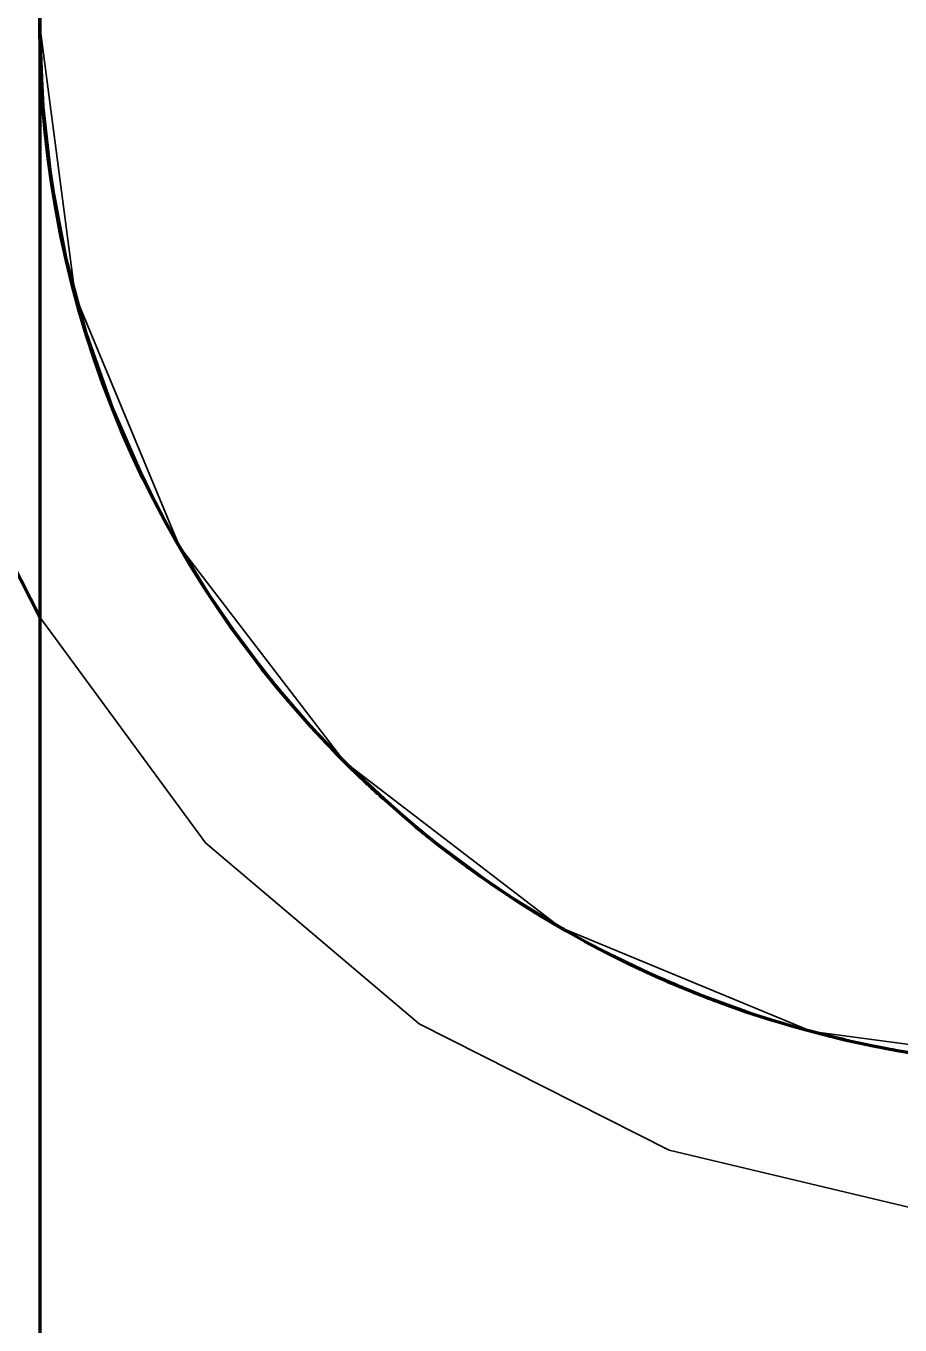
# Model space of a CAD drawing. Header units: millimetres. Extents: x 0 to 2208, y 0 to 420.
# Drawn here: x 113.5814 to 113.7492, y 75.4845 to 75.7341 of the extents above; entities that cross this region are included whole.
import ezdxf

# ---------------------------------------------------------------- set-up
doc = ezdxf.new("R2010")
doc.units = ezdxf.units.MM
doc.linetypes.add('IRAM-E-TRAZOS', pattern=[5, 4, -1])
doc.layers.add('01-VISIBLE', color=7, linetype='CONTINUOUS', lineweight=70)
doc.layers.add('02-OCULTA', color=4, linetype='IRAM-E-TRAZOS', lineweight=35)

msp = doc.modelspace()

# ---------------------------------------------------------------- linework, layer by layer
at = {"layer": '01-VISIBLE'}
for points in [[(113.58406, 76.21406), (113.58406, 76.16354), (113.58406, 76.11301), (113.58406, 76.06248), (113.58406, 76.01196), (113.58406, 75.96143), (113.58406, 75.9109), (113.58406, 75.86038), (113.58406, 75.80985), (113.58406, 75.75933), (113.58406, 75.7088), (113.58406, 75.65827), (113.58406, 75.60775), (113.58406, 75.55722), (113.58406, 75.50669), (113.58406, 75.45617), (113.58406, 75.40564), (113.58406, 75.35512), (113.58406, 75.30459), (113.58406, 75.25406)], [(113.55406, 75.73406), (113.55491, 75.71429), (113.55746, 75.69466), (113.56169, 75.67533), (113.56756, 75.65643), (113.57504, 75.6381), (113.58406, 75.62048)], [(113.55406, 75.73406), (113.55491, 75.71429), (113.55746, 75.69466), (113.56169, 75.67533), (113.56756, 75.65643), (113.57504, 75.6381), (113.58406, 75.62048)], [(113.60406, 75.64688), (113.59802, 75.66065), (113.59304, 75.67483), (113.58913, 75.68934), (113.58632, 75.70411), (113.58463, 75.71904), (113.58406, 75.73406)], [(113.58406, 75.73406), (113.58406, 75.68073), (113.58406, 75.6274), (113.58406, 75.57406), (113.58406, 75.52073), (113.58406, 75.4674), (113.58406, 75.41406), (113.58406, 75.36073), (113.58406, 75.3074), (113.58406, 75.25406)], [(113.58406, 75.73397), (113.58407, 75.73295), (113.58407, 75.73193), (113.58409, 75.73091), (113.58411, 75.7299), (113.58413, 75.72888), (113.58416, 75.72786)], [(113.58416, 75.7278), (113.58416, 75.72775), (113.58416, 75.72771), (113.58416, 75.72767), (113.58417, 75.72763), (113.58417, 75.72758), (113.58417, 75.72754)], [(113.58417, 75.72738), (113.58417, 75.72738), (113.58417, 75.72738), (113.58417, 75.72738), (113.58417, 75.72738), (113.58417, 75.72738), (113.58417, 75.72738)], [(113.58418, 75.72735), (113.58419, 75.72682), (113.58421, 75.72629), (113.58423, 75.72576), (113.58426, 75.72523), (113.58428, 75.7247), (113.58431, 75.72417)], [(113.58431, 75.72416), (113.58431, 75.72414), (113.58431, 75.72412), (113.58431, 75.72409), (113.58431, 75.72407), (113.58431, 75.72405), (113.58431, 75.72402)], [(113.58432, 75.72386), (113.58432, 75.72386), (113.58432, 75.72386), (113.58432, 75.72386), (113.58432, 75.72386), (113.58432, 75.72386), (113.58432, 75.72386)], [(113.58433, 75.7237), (113.58433, 75.7237), (113.58433, 75.7237), (113.58433, 75.7237), (113.58433, 75.7237), (113.58433, 75.7237), (113.58433, 75.7237)], [(113.58434, 75.72354), (113.58434, 75.72354), (113.58434, 75.72353), (113.58434, 75.72352), (113.58434, 75.72351), (113.58434, 75.7235), (113.58434, 75.7235)], [(113.58434, 75.72349), (113.58434, 75.72348), (113.58434, 75.72348), (113.58434, 75.72347), (113.58434, 75.72346), (113.58434, 75.72346), (113.58434, 75.72345)], [(113.5886, 75.69171), (113.5886, 75.69169), (113.58861, 75.69168), (113.58861, 75.69166), (113.58861, 75.69165), (113.58861, 75.69163), (113.58862, 75.69162)], [(113.58862, 75.69159), (113.58862, 75.69159), (113.58862, 75.69159), (113.58862, 75.69159), (113.58862, 75.69159), (113.58862, 75.69159), (113.58862, 75.69159)], [(113.58865, 75.69149), (113.58865, 75.69149), (113.58865, 75.69149), (113.58865, 75.69149), (113.58865, 75.69149), (113.58865, 75.69149), (113.58865, 75.69149)], [(113.59397, 75.6719), (113.59401, 75.67178), (113.59404, 75.67167), (113.59408, 75.67155), (113.59412, 75.67144), (113.59416, 75.67132), (113.5942, 75.67121)], [(113.59476, 75.66952), (113.59485, 75.66925), (113.59495, 75.66898), (113.59504, 75.66871), (113.59513, 75.66844), (113.59523, 75.66817), (113.59532, 75.6679)], [(113.59876, 75.6588), (113.59878, 75.65877), (113.59879, 75.65874), (113.5988, 75.65872), (113.59881, 75.65869), (113.59882, 75.65866), (113.59883, 75.65863)], [(113.59884, 75.65862), (113.59893, 75.65839), (113.59903, 75.65816), (113.59912, 75.65792), (113.59922, 75.65769), (113.59931, 75.65746), (113.59941, 75.65723)], [(113.59942, 75.65721), (113.59954, 75.65692), (113.59966, 75.65663), (113.59978, 75.65634), (113.59991, 75.65604), (113.60003, 75.65575), (113.60016, 75.65546)], [(113.60017, 75.65544), (113.60033, 75.65505), (113.6005, 75.65467), (113.60066, 75.65428), (113.60083, 75.6539), (113.601, 75.65351), (113.60117, 75.65313)], [(113.60117, 75.65313), (113.60118, 75.6531), (113.60119, 75.65307), (113.60121, 75.65304), (113.60122, 75.65302), (113.60123, 75.65299), (113.60124, 75.65296)], [(113.60511, 75.64476), (113.60511, 75.64476), (113.60511, 75.64476), (113.60511, 75.64476), (113.60511, 75.64476), (113.60511, 75.64476), (113.60511, 75.64476)], [(113.60512, 75.64474), (113.60513, 75.64471), (113.60514, 75.64469), (113.60515, 75.64466), (113.60517, 75.64464), (113.60518, 75.64462), (113.60519, 75.64459)], [(113.60625, 75.6425), (113.60627, 75.64247), (113.60629, 75.64243), (113.60631, 75.6424), (113.60632, 75.64236), (113.60634, 75.64233), (113.60636, 75.64229)], [(113.60639, 75.64223), (113.60639, 75.64223), (113.60639, 75.64223), (113.60639, 75.64223), (113.60639, 75.64223), (113.60639, 75.64223), (113.60639, 75.64223)], [(113.6064, 75.64221), (113.60725, 75.6406), (113.6081, 75.639), (113.60897, 75.6374), (113.60986, 75.63582), (113.61075, 75.63424), (113.61167, 75.63267)], [(113.61115, 75.63355), (113.61114, 75.63357), (113.61113, 75.63359), (113.61112, 75.6336), (113.61111, 75.63362), (113.6111, 75.63364), (113.61109, 75.63365)], [(113.61119, 75.6335), (113.61119, 75.6335), (113.61119, 75.6335), (113.61119, 75.6335), (113.61119, 75.6335), (113.61119, 75.6335), (113.61119, 75.6335)], [(113.65116, 75.58461), (113.64346, 75.59183), (113.63615, 75.59944), (113.62925, 75.60744), (113.62279, 75.61578), (113.61677, 75.62445), (113.61122, 75.63343)], [(113.61675, 75.62449), (113.61717, 75.62386), (113.61758, 75.62323), (113.618, 75.6226), (113.61842, 75.62198), (113.61884, 75.62135), (113.61927, 75.62073)], [(113.61931, 75.62068), (113.61932, 75.62067), (113.61932, 75.62065), (113.61933, 75.62064), (113.61934, 75.62063), (113.61935, 75.62061), (113.61936, 75.6206)], [(113.61937, 75.62059), (113.61937, 75.62058), (113.61938, 75.62057), (113.61939, 75.62056), (113.61939, 75.62055), (113.6194, 75.62055), (113.61941, 75.62054)], [(113.61941, 75.62053), (113.61945, 75.62048), (113.61949, 75.62042), (113.61953, 75.62036), (113.61957, 75.6203), (113.61961, 75.62024), (113.61965, 75.62018)], [(113.61965, 75.62018), (113.61976, 75.62002), (113.61987, 75.61986), (113.61998, 75.6197), (113.6201, 75.61954), (113.62021, 75.61938), (113.62032, 75.61923)], [(113.62641, 75.611), (113.62661, 75.61074), (113.62681, 75.61048), (113.62701, 75.61023), (113.62721, 75.60997), (113.62742, 75.60972), (113.62762, 75.60946)], [(113.62789, 75.60912), (113.62792, 75.60908), (113.62795, 75.60905), (113.62797, 75.60902), (113.628, 75.60898), (113.62803, 75.60895), (113.62806, 75.60891)], [(113.62807, 75.6089), (113.62843, 75.60845), (113.62879, 75.60801), (113.62915, 75.60757), (113.62951, 75.60713), (113.62987, 75.60669), (113.63023, 75.60625)], [(113.63024, 75.60624), (113.63027, 75.6062), (113.63031, 75.60616), (113.63034, 75.60611), (113.63038, 75.60607), (113.63042, 75.60603), (113.63045, 75.60598)], [(113.63046, 75.60598), (113.63087, 75.60548), (113.63128, 75.60499), (113.6317, 75.6045), (113.63212, 75.60401), (113.63254, 75.60353), (113.63296, 75.60304)], [(113.64074, 75.59456), (113.64106, 75.59424), (113.64138, 75.59391), (113.6417, 75.59359), (113.64202, 75.59327), (113.64234, 75.59294), (113.64266, 75.59262)], [(113.64308, 75.5922), (113.64353, 75.59176), (113.64397, 75.59132), (113.64443, 75.59088), (113.64488, 75.59044), (113.64533, 75.59), (113.64578, 75.58957)], [(113.64579, 75.58956), (113.64601, 75.58935), (113.64622, 75.58915), (113.64643, 75.58895), (113.64665, 75.58874), (113.64686, 75.58854), (113.64708, 75.58834)], [(113.64712, 75.5883), (113.64712, 75.5883), (113.64712, 75.5883), (113.64712, 75.5883), (113.64712, 75.5883), (113.64712, 75.5883), (113.64712, 75.5883)], [(113.64715, 75.58827), (113.64745, 75.58799), (113.64774, 75.58772), (113.64804, 75.58744), (113.64834, 75.58717), (113.64863, 75.58689), (113.64893, 75.58662)], [(113.64923, 75.58635), (113.64923, 75.58635), (113.64923, 75.58635), (113.64923, 75.58635), (113.64923, 75.58635), (113.64923, 75.58635), (113.64923, 75.58635)], [(113.64927, 75.58631), (113.64927, 75.58631), (113.64927, 75.58631), (113.64927, 75.58631), (113.64927, 75.58631), (113.64927, 75.58631), (113.64927, 75.58631)], [(113.6493, 75.58628), (113.64943, 75.58616), (113.64955, 75.58605), (113.64968, 75.58594), (113.6498, 75.58582), (113.64993, 75.58571), (113.65006, 75.5856)], [(113.65118, 75.58458), (113.65118, 75.58459), (113.65118, 75.58459), (113.65118, 75.58459), (113.65118, 75.58459), (113.65118, 75.58459), (113.65118, 75.58459)], [(113.65428, 75.58189), (113.65428, 75.58189), (113.65428, 75.58189), (113.65428, 75.58189), (113.65428, 75.58189), (113.65428, 75.58189), (113.65428, 75.58189)], [(113.65433, 75.58185), (113.65433, 75.58185), (113.65433, 75.58185), (113.65433, 75.58185), (113.65433, 75.58185), (113.65433, 75.58185), (113.65433, 75.58185)], [(113.65438, 75.58181), (113.65438, 75.58181), (113.65438, 75.58181), (113.65438, 75.58181), (113.65438, 75.58181), (113.65438, 75.58181), (113.65438, 75.58181)], [(113.65443, 75.58177), (113.65443, 75.58177), (113.65443, 75.58177), (113.65443, 75.58177), (113.65443, 75.58177), (113.65443, 75.58177), (113.65443, 75.58177)], [(113.65447, 75.58172), (113.65447, 75.58172), (113.65447, 75.58172), (113.65447, 75.58172), (113.65447, 75.58172), (113.65447, 75.58172), (113.65447, 75.58172)], [(113.65452, 75.58168), (113.65452, 75.58168), (113.65452, 75.58168), (113.65452, 75.58168), (113.65452, 75.58168), (113.65452, 75.58168), (113.65452, 75.58168)], [(113.65457, 75.58164), (113.65457, 75.58164), (113.65457, 75.58164), (113.65457, 75.58164), (113.65457, 75.58164), (113.65457, 75.58164), (113.65457, 75.58164)], [(113.65462, 75.5816), (113.65462, 75.5816), (113.65462, 75.5816), (113.65462, 75.5816), (113.65462, 75.5816), (113.65462, 75.5816), (113.65462, 75.5816)], [(113.65476, 75.58148), (113.65476, 75.58148), (113.65476, 75.58148), (113.65476, 75.58148), (113.65476, 75.58148), (113.65476, 75.58148), (113.65476, 75.58148)], [(113.65491, 75.58136), (113.65491, 75.58136), (113.65491, 75.58136), (113.65491, 75.58136), (113.65491, 75.58136), (113.65491, 75.58136), (113.65491, 75.58136)], [(113.65506, 75.58123), (113.65506, 75.58123), (113.65506, 75.58123), (113.65506, 75.58123), (113.65506, 75.58123), (113.65506, 75.58123), (113.65506, 75.58123)], [(113.6552, 75.58111), (113.6552, 75.58111), (113.6552, 75.58111), (113.6552, 75.58111), (113.6552, 75.58111), (113.6552, 75.58111), (113.6552, 75.58111)], [(113.65535, 75.58098), (113.65535, 75.58098), (113.65535, 75.58098), (113.65535, 75.58098), (113.65535, 75.58098), (113.65535, 75.58098), (113.65535, 75.58098)], [(113.6555, 75.58086), (113.65552, 75.58084), (113.65554, 75.58083), (113.65556, 75.58081), (113.65558, 75.58079), (113.6556, 75.58078), (113.65562, 75.58076)], [(113.65565, 75.58073), (113.65565, 75.58073), (113.65565, 75.58073), (113.65565, 75.58073), (113.65565, 75.58073), (113.65565, 75.58073), (113.65565, 75.58073)], [(113.65585, 75.58057), (113.65585, 75.58057), (113.65585, 75.58057), (113.65585, 75.58057), (113.65585, 75.58057), (113.65585, 75.58057), (113.65585, 75.58057)], [(113.65604, 75.5804), (113.65605, 75.5804), (113.65606, 75.58039), (113.65607, 75.58038), (113.65608, 75.58037), (113.65609, 75.58036), (113.6561, 75.58035)], [(113.65612, 75.58034), (113.65613, 75.58033), (113.65614, 75.58033), (113.65615, 75.58032), (113.65616, 75.58031), (113.65617, 75.5803), (113.65618, 75.58029)], [(113.65622, 75.58026), (113.65628, 75.58021), (113.65634, 75.58015), (113.65641, 75.5801), (113.65647, 75.58005), (113.65653, 75.58), (113.6566, 75.57994)], [(113.65661, 75.57993), (113.65667, 75.57988), (113.65674, 75.57983), (113.6568, 75.57978), (113.65686, 75.57972), (113.65693, 75.57967), (113.65699, 75.57962)], [(113.65701, 75.57961), (113.65707, 75.57956), (113.65713, 75.5795), (113.65719, 75.57945), (113.65726, 75.5794), (113.65732, 75.57935), (113.65738, 75.5793)], [(113.6574, 75.57928), (113.65746, 75.57923), (113.65752, 75.57919), (113.65757, 75.57914), (113.65763, 75.57909), (113.65769, 75.57905), (113.65775, 75.579)], [(113.65819, 75.57864), (113.65839, 75.57848), (113.65859, 75.57831), (113.65879, 75.57815), (113.659, 75.57799), (113.6592, 75.57783), (113.6594, 75.57767)], [(113.65983, 75.57732), (113.65983, 75.57732), (113.65983, 75.57732), (113.65983, 75.57732), (113.65983, 75.57732), (113.65983, 75.57732), (113.65983, 75.57732)], [(113.66, 75.57719), (113.66, 75.57719), (113.66, 75.57719), (113.66, 75.57719), (113.66, 75.57719), (113.66, 75.57719), (113.66, 75.57719)], [(113.66017, 75.57705), (113.66017, 75.57705), (113.66017, 75.57705), (113.66017, 75.57705), (113.66017, 75.57705), (113.66017, 75.57705), (113.66017, 75.57705)], [(113.66035, 75.57692), (113.66035, 75.57692), (113.66035, 75.57692), (113.66035, 75.57692), (113.66035, 75.57692), (113.66035, 75.57692), (113.66035, 75.57692)], [(113.66052, 75.57678), (113.66052, 75.57678), (113.66052, 75.57678), (113.66052, 75.57678), (113.66052, 75.57678), (113.66052, 75.57678), (113.66052, 75.57678)], [(113.66054, 75.57677), (113.66085, 75.57652), (113.66116, 75.57628), (113.66147, 75.57604), (113.66179, 75.5758), (113.6621, 75.57555), (113.66241, 75.57531)], [(113.66069, 75.57665), (113.66069, 75.57665), (113.66069, 75.57665), (113.66069, 75.57665), (113.66069, 75.57665), (113.66069, 75.57665), (113.66069, 75.57665)], [(113.66086, 75.57652), (113.66086, 75.57652), (113.66086, 75.57652), (113.66086, 75.57652), (113.66086, 75.57652), (113.66086, 75.57652), (113.66086, 75.57652)], [(113.66103, 75.57638), (113.66103, 75.57638), (113.66103, 75.57638), (113.66103, 75.57638), (113.66103, 75.57638), (113.66103, 75.57638), (113.66103, 75.57638)], [(113.6612, 75.57625), (113.6612, 75.57625), (113.6612, 75.57625), (113.6612, 75.57625), (113.6612, 75.57625), (113.6612, 75.57625), (113.6612, 75.57625)], [(113.66137, 75.57611), (113.66137, 75.57611), (113.66137, 75.57611), (113.66137, 75.57611), (113.66137, 75.57611), (113.66137, 75.57611), (113.66137, 75.57612)], [(113.66155, 75.57598), (113.66155, 75.57598), (113.66155, 75.57598), (113.66155, 75.57598), (113.66155, 75.57598), (113.66155, 75.57598), (113.66155, 75.57598)], [(113.66167, 75.57588), (113.66167, 75.57588), (113.66167, 75.57588), (113.66167, 75.57588), (113.66167, 75.57588), (113.66167, 75.57588), (113.66167, 75.57588)], [(113.6618, 75.57578), (113.6618, 75.57578), (113.6618, 75.57578), (113.6618, 75.57578), (113.6618, 75.57578), (113.6618, 75.57578), (113.6618, 75.57578)], [(113.66193, 75.57568), (113.66193, 75.57568), (113.66193, 75.57568), (113.66193, 75.57568), (113.66193, 75.57568), (113.66193, 75.57568), (113.66193, 75.57568)], [(113.66206, 75.57559), (113.66206, 75.57559), (113.66206, 75.57559), (113.66206, 75.57559), (113.66206, 75.57559), (113.66206, 75.57559), (113.66206, 75.57559)], [(113.66219, 75.57549), (113.66219, 75.57549), (113.66219, 75.57549), (113.66219, 75.57549), (113.66219, 75.57549), (113.66219, 75.57549), (113.66219, 75.57549)], [(113.66231, 75.57539), (113.66231, 75.57539), (113.66231, 75.57539), (113.66231, 75.57539), (113.66231, 75.57539), (113.66231, 75.57539), (113.66231, 75.57539)], [(113.66244, 75.57529), (113.66244, 75.57529), (113.66244, 75.57529), (113.66244, 75.57529), (113.66244, 75.57529), (113.66244, 75.57529), (113.66244, 75.57529)], [(113.66257, 75.57519), (113.66257, 75.57519), (113.66257, 75.57519), (113.66257, 75.57519), (113.66257, 75.57519), (113.66257, 75.57519), (113.66257, 75.57519)], [(113.66266, 75.57512), (113.66267, 75.57511), (113.66268, 75.5751), (113.6627, 75.5751), (113.66271, 75.57509), (113.66272, 75.57508), (113.66273, 75.57507)], [(113.66267, 75.57512), (113.66267, 75.57512), (113.66267, 75.57512), (113.66267, 75.57512), (113.66267, 75.57512), (113.66267, 75.57512), (113.66267, 75.57512)], [(113.66277, 75.57504), (113.66277, 75.57504), (113.66277, 75.57504), (113.66277, 75.57504), (113.66277, 75.57504), (113.66277, 75.57504), (113.66277, 75.57504)], [(113.66282, 75.575), (113.66283, 75.575), (113.66284, 75.57499), (113.66285, 75.57498), (113.66286, 75.57497), (113.66287, 75.57496), (113.66289, 75.57495)], [(113.66287, 75.57496), (113.66287, 75.57496), (113.66287, 75.57496), (113.66287, 75.57496), (113.66287, 75.57496), (113.66287, 75.57496), (113.66287, 75.57496)], [(113.66297, 75.57489), (113.66297, 75.57489), (113.66297, 75.57489), (113.66297, 75.57489), (113.66297, 75.57489), (113.66297, 75.57489), (113.66297, 75.57489)], [(113.66297, 75.57489), (113.66298, 75.57488), (113.66299, 75.57487), (113.66301, 75.57486), (113.66302, 75.57485), (113.66303, 75.57484), (113.66304, 75.57483)], [(113.66307, 75.57481), (113.66307, 75.57481), (113.66307, 75.57481), (113.66307, 75.57481), (113.66307, 75.57481), (113.66307, 75.57481), (113.66307, 75.57481)], [(113.66317, 75.57473), (113.66317, 75.57473), (113.66317, 75.57473), (113.66317, 75.57473), (113.66317, 75.57473), (113.66317, 75.57473), (113.66317, 75.57473)], [(113.66451, 75.57373), (113.66431, 75.57388), (113.6641, 75.57404), (113.66389, 75.57419), (113.66369, 75.57435), (113.66348, 75.5745), (113.66327, 75.57466)], [(113.66335, 75.5746), (113.66335, 75.5746), (113.66335, 75.5746), (113.66335, 75.5746), (113.66336, 75.5746), (113.66336, 75.57459), (113.66336, 75.57459)], [(113.66366, 75.57437), (113.66366, 75.57437), (113.66366, 75.57436), (113.66367, 75.57436), (113.66367, 75.57436), (113.66367, 75.57436), (113.66367, 75.57435)], [(113.66381, 75.57425), (113.66384, 75.57423), (113.66387, 75.57421), (113.6639, 75.57418), (113.66393, 75.57416), (113.66396, 75.57414), (113.66399, 75.57412)], [(113.66419, 75.57397), (113.66421, 75.57395), (113.66423, 75.57394), (113.66425, 75.57392), (113.66427, 75.57391), (113.66429, 75.57389), (113.66431, 75.57388)], [(113.66454, 75.57371), (113.66455, 75.57369), (113.66457, 75.57368), (113.66458, 75.57367), (113.6646, 75.57366), (113.66461, 75.57365), (113.66463, 75.57364)], [(113.67398, 75.56708), (113.67239, 75.56814), (113.67081, 75.56922), (113.66924, 75.57031), (113.66768, 75.57141), (113.66613, 75.57253), (113.66459, 75.57367)], [(113.66489, 75.57345), (113.6649, 75.57344), (113.66491, 75.57343), (113.66492, 75.57342), (113.66493, 75.57342), (113.66494, 75.57341), (113.66495, 75.5734)], [(113.66506, 75.57332), (113.66536, 75.57309), (113.66567, 75.57287), (113.66597, 75.57265), (113.66627, 75.57243), (113.66657, 75.57221), (113.66688, 75.57199)], [(113.67277, 75.56788), (113.67277, 75.56788), (113.67277, 75.56788), (113.67277, 75.56788), (113.67277, 75.56788), (113.67278, 75.56788), (113.67278, 75.56788)], [(113.67296, 75.56776), (113.67296, 75.56776), (113.67296, 75.56776), (113.67296, 75.56776), (113.67296, 75.56776), (113.67296, 75.56776), (113.67296, 75.56776)], [(113.67314, 75.56764), (113.67314, 75.56764), (113.67314, 75.56764), (113.67314, 75.56764), (113.67314, 75.56764), (113.67314, 75.56764), (113.67314, 75.56764)], [(113.67333, 75.56752), (113.67333, 75.56752), (113.67333, 75.56752), (113.67333, 75.56752), (113.67333, 75.56752), (113.67333, 75.56752), (113.67333, 75.56752)], [(113.67355, 75.56737), (113.67358, 75.56735), (113.67361, 75.56733), (113.67364, 75.56731), (113.67367, 75.56729), (113.67371, 75.56727), (113.67374, 75.56724)], [(113.67377, 75.56722), (113.67377, 75.56722), (113.67377, 75.56722), (113.67377, 75.56722), (113.67377, 75.56722), (113.67377, 75.56722), (113.67377, 75.56722)], [(113.67399, 75.56708), (113.67399, 75.56708), (113.67399, 75.56707), (113.674, 75.56707), (113.674, 75.56707), (113.674, 75.56707), (113.674, 75.56707)], [(113.67421, 75.56693), (113.67422, 75.56693), (113.67423, 75.56692), (113.67424, 75.56691), (113.67425, 75.56691), (113.67426, 75.5669), (113.67427, 75.5669)], [(113.67427, 75.56689), (113.67455, 75.56671), (113.67484, 75.56652), (113.67512, 75.56634), (113.6754, 75.56615), (113.67569, 75.56597), (113.67597, 75.56579)], [(113.67971, 75.56345), (113.67972, 75.56344), (113.67973, 75.56343), (113.67974, 75.56343), (113.67975, 75.56342), (113.67976, 75.56342), (113.67977, 75.56341)], [(113.67977, 75.56341), (113.6798, 75.56339), (113.67983, 75.56337), (113.67986, 75.56335), (113.67989, 75.56333), (113.67992, 75.56331), (113.67995, 75.5633)], [(113.67999, 75.56327), (113.68001, 75.56326), (113.68003, 75.56325), (113.68005, 75.56323), (113.68007, 75.56322), (113.6801, 75.56321), (113.68012, 75.5632)], [(113.68015, 75.56317), (113.68016, 75.56317), (113.68017, 75.56316), (113.68018, 75.56316), (113.68019, 75.56315), (113.6802, 75.56315), (113.6802, 75.56314)], [(113.68021, 75.56314), (113.68025, 75.56312), (113.68028, 75.5631), (113.68031, 75.56308), (113.68034, 75.56306), (113.68037, 75.56304), (113.68041, 75.56302)], [(113.68145, 75.56239), (113.682, 75.56206), (113.68255, 75.56174), (113.68311, 75.56141), (113.68366, 75.56109), (113.68421, 75.56077), (113.68477, 75.56045)], [(113.6821, 75.56201), (113.6821, 75.56201), (113.6821, 75.56201), (113.6821, 75.56201), (113.6821, 75.56201), (113.6821, 75.56201), (113.6821, 75.56201)], [(113.68229, 75.56189), (113.68229, 75.56189), (113.68229, 75.56189), (113.68229, 75.56189), (113.68229, 75.56189), (113.68229, 75.56189), (113.68229, 75.56189)], [(113.68276, 75.56161), (113.68271, 75.56164), (113.68267, 75.56167), (113.68262, 75.5617), (113.68257, 75.56173), (113.68253, 75.56175), (113.68248, 75.56178)], [(113.68287, 75.56155), (113.68285, 75.56156), (113.68283, 75.56157), (113.68282, 75.56158), (113.6828, 75.56159), (113.68278, 75.5616), (113.68277, 75.56161)], [(113.68306, 75.56144), (113.68306, 75.56144), (113.68306, 75.56144), (113.68306, 75.56144), (113.68306, 75.56144), (113.68306, 75.56144), (113.68306, 75.56144)], [(113.68325, 75.56133), (113.68325, 75.56133), (113.68325, 75.56133), (113.68325, 75.56133), (113.68325, 75.56133), (113.68325, 75.56133), (113.68325, 75.56133)], [(113.68344, 75.56122), (113.68344, 75.56122), (113.68344, 75.56122), (113.68344, 75.56122), (113.68344, 75.56122), (113.68344, 75.56122), (113.68344, 75.56122)], [(113.68364, 75.5611), (113.68364, 75.5611), (113.68364, 75.5611), (113.68364, 75.5611), (113.68364, 75.5611), (113.68364, 75.5611), (113.68364, 75.5611)], [(113.68383, 75.56099), (113.68383, 75.56099), (113.68383, 75.56099), (113.68383, 75.56099), (113.68383, 75.56099), (113.68383, 75.56099), (113.68383, 75.56099)], [(113.68402, 75.56088), (113.68402, 75.56088), (113.68402, 75.56088), (113.68402, 75.56088), (113.68402, 75.56088), (113.68402, 75.56088), (113.68402, 75.56088)], [(113.68422, 75.56077), (113.68422, 75.56077), (113.68422, 75.56077), (113.68422, 75.56077), (113.68422, 75.56077), (113.68422, 75.56077), (113.68422, 75.56077)], [(113.68471, 75.56048), (113.68466, 75.56051), (113.68461, 75.56054), (113.68456, 75.56057), (113.68451, 75.5606), (113.68446, 75.56063), (113.68441, 75.56066)], [(113.6848, 75.56043), (113.68479, 75.56044), (113.68477, 75.56045), (113.68476, 75.56046), (113.68474, 75.56047), (113.68473, 75.56047), (113.68472, 75.56048)], [(113.68481, 75.56043), (113.68485, 75.5604), (113.68489, 75.56038), (113.68494, 75.56036), (113.68498, 75.56033), (113.68502, 75.56031), (113.68506, 75.56028)], [(113.685, 75.56032), (113.68499, 75.56032), (113.68499, 75.56032), (113.68499, 75.56032), (113.68499, 75.56032), (113.68499, 75.56032), (113.68499, 75.56032)], [(113.68536, 75.56011), (113.68533, 75.56013), (113.68531, 75.56015), (113.68528, 75.56016), (113.68525, 75.56018), (113.68522, 75.5602), (113.68519, 75.56021)], [(113.68519, 75.56021), (113.68519, 75.56021), (113.68519, 75.56021), (113.68519, 75.56021), (113.68519, 75.56021), (113.68519, 75.56021), (113.68519, 75.56021)], [(113.68821, 75.55853), (113.68821, 75.55853), (113.68821, 75.55853), (113.68821, 75.55853), (113.68821, 75.55853), (113.68821, 75.55853), (113.68821, 75.55853)], [(113.68839, 75.55843), (113.68839, 75.55843), (113.68839, 75.55843), (113.68839, 75.55843), (113.68839, 75.55843), (113.68839, 75.55843), (113.68839, 75.55843)], [(113.69539, 75.55479), (113.69537, 75.55481), (113.69534, 75.55482), (113.69531, 75.55483), (113.69529, 75.55484), (113.69526, 75.55486), (113.69524, 75.55487)], [(113.69545, 75.55476), (113.69544, 75.55477), (113.69544, 75.55477), (113.69543, 75.55477), (113.69542, 75.55478), (113.69542, 75.55478), (113.69541, 75.55478)], [(113.69628, 75.55436), (113.69628, 75.55436), (113.69628, 75.55436), (113.69628, 75.55436), (113.69628, 75.55436), (113.69628, 75.55436), (113.69628, 75.55436)], [(113.69642, 75.55429), (113.69642, 75.55429), (113.69643, 75.55428), (113.69643, 75.55428), (113.69644, 75.55428), (113.69644, 75.55428), (113.69645, 75.55427)], [(113.69645, 75.55427), (113.69647, 75.55426), (113.69649, 75.55425), (113.69651, 75.55425), (113.69652, 75.55424), (113.69654, 75.55423), (113.69656, 75.55422)], [(113.70077, 75.55223), (113.70153, 75.55189), (113.70229, 75.55154), (113.70305, 75.5512), (113.70382, 75.55087), (113.70458, 75.55053), (113.70535, 75.5502)], [(113.7065, 75.54971), (113.70602, 75.54992), (113.70554, 75.55012), (113.70506, 75.55033), (113.70459, 75.55053), (113.70411, 75.55074), (113.70363, 75.55095)], [(113.70537, 75.55019), (113.70574, 75.55004), (113.70611, 75.54988), (113.70648, 75.54972), (113.70685, 75.54957), (113.70722, 75.54941), (113.70759, 75.54926)], [(113.70763, 75.54924), (113.7083, 75.54897), (113.70898, 75.54869), (113.70965, 75.54842), (113.71032, 75.54815), (113.711, 75.54789), (113.71168, 75.54762)], [(113.71172, 75.5476), (113.71177, 75.54759), (113.71181, 75.54757), (113.71185, 75.54755), (113.71189, 75.54754), (113.71194, 75.54752), (113.71198, 75.5475)], [(113.71202, 75.54749), (113.71243, 75.54733), (113.71284, 75.54717), (113.71325, 75.54702), (113.71365, 75.54687), (113.71406, 75.54671), (113.71447, 75.54656)], [(113.71474, 75.54646), (113.71543, 75.54621), (113.71612, 75.54596), (113.71681, 75.54571), (113.7175, 75.54546), (113.71819, 75.54522), (113.71889, 75.54498)], [(113.71737, 75.54551), (113.71737, 75.54551), (113.71737, 75.54551), (113.71737, 75.54551), (113.71737, 75.54551), (113.71737, 75.54551), (113.71737, 75.54551)], [(113.71745, 75.54548), (113.71745, 75.54548), (113.71745, 75.54548), (113.71745, 75.54548), (113.71745, 75.54548), (113.71745, 75.54548), (113.71745, 75.54548)], [(113.71928, 75.54484), (113.71898, 75.54495), (113.71868, 75.54505), (113.71838, 75.54516), (113.71807, 75.54526), (113.71777, 75.54537), (113.71747, 75.54547)], [(113.71892, 75.54497), (113.71892, 75.54497), (113.71892, 75.54497), (113.71892, 75.54497), (113.71892, 75.54497), (113.71892, 75.54497), (113.71892, 75.54497)], [(113.71898, 75.54495), (113.71898, 75.54495), (113.71898, 75.54495), (113.71898, 75.54495), (113.71898, 75.54495), (113.71898, 75.54495), (113.71898, 75.54495)], [(113.72546, 75.54284), (113.72546, 75.54284), (113.72546, 75.54284), (113.72546, 75.54284), (113.72546, 75.54284), (113.72546, 75.54284), (113.72546, 75.54284)], [(113.72553, 75.54282), (113.72553, 75.54282), (113.72553, 75.54282), (113.72553, 75.54282), (113.72553, 75.54282), (113.72553, 75.54282), (113.72553, 75.54282)], [(113.73411, 75.5404), (113.73411, 75.5404), (113.73411, 75.5404), (113.73411, 75.5404), (113.73411, 75.5404), (113.73411, 75.5404), (113.73411, 75.5404)], [(113.7375, 75.53956), (113.73695, 75.53969), (113.7364, 75.53982), (113.73585, 75.53996), (113.7353, 75.5401), (113.73475, 75.54024), (113.7342, 75.54038)], [(113.73754, 75.53955), (113.73753, 75.53955), (113.73753, 75.53955), (113.73752, 75.53955), (113.73752, 75.53955), (113.73751, 75.53956), (113.73751, 75.53956)], [(113.73935, 75.53912), (113.73905, 75.53919), (113.73875, 75.53926), (113.73845, 75.53933), (113.73815, 75.5394), (113.73785, 75.53947), (113.73756, 75.53954)], [(113.74797, 75.53735), (113.74796, 75.53735), (113.74795, 75.53735), (113.74793, 75.53735), (113.74792, 75.53735), (113.74791, 75.53736), (113.7479, 75.53736)], [(113.74799, 75.53734), (113.74799, 75.53734), (113.74799, 75.53734), (113.74799, 75.53734), (113.74799, 75.53734), (113.74799, 75.53734), (113.74799, 75.53734)], [(113.74808, 75.53733), (113.74808, 75.53733), (113.74808, 75.53733), (113.74808, 75.53733), (113.74808, 75.53733), (113.74808, 75.53733), (113.74808, 75.53733)], [(113.74923, 75.53712), (113.74923, 75.53712), (113.74923, 75.53712), (113.74923, 75.53712), (113.74923, 75.53712), (113.74923, 75.53712), (113.74923, 75.53712)]]:
    msp.add_lwpolyline(points, dxfattribs=at)
msp.add_circle((113.78406, 75.73406), 0.2, dxfattribs=at)
at = {"layer": '02-OCULTA'}
for points in [[(113.58406, 75.73406), (113.59088, 75.6823), (113.61086, 75.63406), (113.64264, 75.59264), (113.68406, 75.56086), (113.7323, 75.54088), (113.78406, 75.53406)], [(113.58406, 75.73406), (113.58406, 75.73405), (113.58406, 75.73403), (113.58406, 75.73401), (113.58406, 75.734), (113.58406, 75.73398), (113.58406, 75.73397)], [(113.78406, 75.53406), (113.7323, 75.54088), (113.68406, 75.56086), (113.64264, 75.59264), (113.61086, 75.63406), (113.59088, 75.6823), (113.58406, 75.73406)], [(113.58416, 75.72786), (113.58416, 75.72785), (113.58416, 75.72784), (113.58416, 75.72783), (113.58416, 75.72782), (113.58416, 75.72781), (113.58416, 75.7278)], [(113.58417, 75.72754), (113.58417, 75.72751), (113.58417, 75.72749), (113.58417, 75.72746), (113.58417, 75.72744), (113.58417, 75.72741), (113.58417, 75.72738)], [(113.58417, 75.72738), (113.58417, 75.72738), (113.58417, 75.72737), (113.58417, 75.72737), (113.58417, 75.72736), (113.58417, 75.72736), (113.58418, 75.72735)], [(113.58431, 75.72417), (113.58431, 75.72417), (113.58431, 75.72417), (113.58431, 75.72417), (113.58431, 75.72417), (113.58431, 75.72417), (113.58431, 75.72416)], [(113.58431, 75.72402), (113.58432, 75.724), (113.58432, 75.72397), (113.58432, 75.72394), (113.58432, 75.72392), (113.58432, 75.72389), (113.58432, 75.72386)], [(113.58432, 75.72386), (113.58432, 75.72384), (113.58433, 75.72381), (113.58433, 75.72378), (113.58433, 75.72376), (113.58433, 75.72373), (113.58433, 75.7237)], [(113.58433, 75.7237), (113.58433, 75.72368), (113.58433, 75.72365), (113.58434, 75.72362), (113.58434, 75.7236), (113.58434, 75.72357), (113.58434, 75.72354)], [(113.58434, 75.7235), (113.58434, 75.7235), (113.58434, 75.72349), (113.58434, 75.72349), (113.58434, 75.72349), (113.58434, 75.72349), (113.58434, 75.72349)], [(113.58434, 75.72345), (113.5847, 75.71812), (113.5852, 75.7128), (113.58584, 75.70749), (113.58662, 75.70221), (113.58754, 75.69695), (113.5886, 75.69171)], [(113.58862, 75.69162), (113.58862, 75.69161), (113.58862, 75.69161), (113.58862, 75.69161), (113.58862, 75.6916), (113.58862, 75.6916), (113.58862, 75.69159)], [(113.58862, 75.69159), (113.58863, 75.69157), (113.58863, 75.69156), (113.58863, 75.69154), (113.58864, 75.69153), (113.58864, 75.69151), (113.58865, 75.69149)], [(113.58865, 75.69149), (113.58939, 75.68819), (113.5902, 75.6849), (113.59106, 75.68163), (113.59197, 75.67837), (113.59294, 75.67513), (113.59397, 75.6719)], [(113.5942, 75.67121), (113.59429, 75.67093), (113.59438, 75.67065), (113.59448, 75.67036), (113.59457, 75.67008), (113.59467, 75.6698), (113.59476, 75.66952)], [(113.59532, 75.6679), (113.59587, 75.66637), (113.59642, 75.66485), (113.59699, 75.66333), (113.59757, 75.66181), (113.59816, 75.6603), (113.59876, 75.6588)], [(113.59883, 75.65863), (113.59883, 75.65863), (113.59883, 75.65863), (113.59883, 75.65863), (113.59883, 75.65863), (113.59884, 75.65862), (113.59884, 75.65862)], [(113.59941, 75.65723), (113.59941, 75.65723), (113.59941, 75.65722), (113.59941, 75.65722), (113.59941, 75.65722), (113.59942, 75.65722), (113.59942, 75.65721)], [(113.60016, 75.65546), (113.60016, 75.65546), (113.60016, 75.65545), (113.60016, 75.65545), (113.60016, 75.65544), (113.60016, 75.65544), (113.60017, 75.65544)], [(113.60117, 75.65313), (113.60117, 75.65313), (113.60117, 75.65313), (113.60117, 75.65313), (113.60117, 75.65313), (113.60117, 75.65313), (113.60117, 75.65313)], [(113.60124, 75.65296), (113.60186, 75.65158), (113.60249, 75.65021), (113.60313, 75.64884), (113.60378, 75.64747), (113.60444, 75.64611), (113.60511, 75.64476)], [(113.61109, 75.63365), (113.60985, 75.63582), (113.60864, 75.638), (113.60746, 75.6402), (113.6063, 75.64241), (113.60517, 75.64464), (113.60406, 75.64688)], [(113.60511, 75.64476), (113.60511, 75.64475), (113.60511, 75.64475), (113.60511, 75.64475), (113.60512, 75.64474), (113.60512, 75.64474), (113.60512, 75.64474)], [(113.60519, 75.64459), (113.60537, 75.64424), (113.60554, 75.6439), (113.60572, 75.64355), (113.6059, 75.6432), (113.60607, 75.64285), (113.60625, 75.6425)], [(113.60636, 75.64229), (113.60636, 75.64228), (113.60637, 75.64227), (113.60637, 75.64226), (113.60638, 75.64225), (113.60638, 75.64224), (113.60639, 75.64223)], [(113.60639, 75.64223), (113.6064, 75.64222), (113.6064, 75.64222), (113.6064, 75.64222), (113.6064, 75.64221), (113.6064, 75.64221), (113.6064, 75.64221)], [(113.61119, 75.6335), (113.61118, 75.63351), (113.61117, 75.63352), (113.61117, 75.63352), (113.61116, 75.63353), (113.61116, 75.63354), (113.61115, 75.63355)], [(113.61122, 75.63343), (113.61122, 75.63344), (113.61121, 75.63345), (113.6112, 75.63346), (113.6112, 75.63347), (113.61119, 75.63349), (113.61119, 75.6335)], [(113.61167, 75.63267), (113.61249, 75.63129), (113.61332, 75.62992), (113.61416, 75.62855), (113.61501, 75.62719), (113.61588, 75.62583), (113.61675, 75.62449)], [(113.58406, 75.62048), (113.61589, 75.57716), (113.65692, 75.5424), (113.70488, 75.51812), (113.75718, 75.50564), (113.81094, 75.50564), (113.86324, 75.51812), (113.91121, 75.5424), (113.95223, 75.57716), (113.98406, 75.62048)], [(113.58406, 75.62048), (113.61589, 75.57716), (113.65692, 75.5424), (113.70488, 75.51812), (113.75718, 75.50564), (113.81094, 75.50564), (113.86324, 75.51812), (113.91121, 75.5424), (113.95223, 75.57716), (113.98406, 75.62048)], [(113.61927, 75.62073), (113.61928, 75.62072), (113.61928, 75.62072), (113.61929, 75.62071), (113.61929, 75.6207), (113.6193, 75.62069), (113.61931, 75.62068)], [(113.61936, 75.6206), (113.61936, 75.6206), (113.61936, 75.6206), (113.61937, 75.62059), (113.61937, 75.62059), (113.61937, 75.62059), (113.61937, 75.62059)], [(113.61941, 75.62054), (113.61941, 75.62054), (113.61941, 75.62054), (113.61941, 75.62054), (113.61941, 75.62054), (113.61941, 75.62053), (113.61941, 75.62053)], [(113.61965, 75.62018), (113.61965, 75.62018), (113.61965, 75.62018), (113.61965, 75.62018), (113.61965, 75.62018), (113.61965, 75.62018), (113.61965, 75.62018)], [(113.62032, 75.61923), (113.6213, 75.61783), (113.6223, 75.61645), (113.62331, 75.61507), (113.62433, 75.6137), (113.62536, 75.61235), (113.62641, 75.611)], [(113.62762, 75.60946), (113.62767, 75.6094), (113.62771, 75.60935), (113.62776, 75.60929), (113.6278, 75.60923), (113.62785, 75.60917), (113.62789, 75.60912)], [(113.62806, 75.60891), (113.62806, 75.60891), (113.62806, 75.60891), (113.62806, 75.60891), (113.62807, 75.6089), (113.62807, 75.6089), (113.62807, 75.6089)], [(113.63023, 75.60625), (113.63023, 75.60625), (113.63023, 75.60625), (113.63023, 75.60625), (113.63023, 75.60625), (113.63024, 75.60624), (113.63024, 75.60624)], [(113.63045, 75.60598), (113.63045, 75.60598), (113.63045, 75.60598), (113.63046, 75.60598), (113.63046, 75.60598), (113.63046, 75.60598), (113.63046, 75.60598)], [(113.63296, 75.60304), (113.63422, 75.6016), (113.6355, 75.60017), (113.63679, 75.59875), (113.63809, 75.59734), (113.63941, 75.59595), (113.64074, 75.59456)], [(113.64266, 75.59262), (113.64273, 75.59255), (113.6428, 75.59248), (113.64287, 75.59241), (113.64294, 75.59234), (113.64301, 75.59227), (113.64308, 75.5922)], [(113.64578, 75.58957), (113.64579, 75.58956), (113.64579, 75.58956), (113.64579, 75.58956), (113.64579, 75.58956), (113.64579, 75.58956), (113.64579, 75.58956)], [(113.64708, 75.58834), (113.64709, 75.58833), (113.64709, 75.58833), (113.6471, 75.58832), (113.6471, 75.58831), (113.64711, 75.58831), (113.64712, 75.5883)], [(113.64712, 75.5883), (113.64712, 75.5883), (113.64713, 75.58829), (113.64714, 75.58829), (113.64714, 75.58828), (113.64715, 75.58827), (113.64715, 75.58827)], [(113.64893, 75.58662), (113.64898, 75.58657), (113.64903, 75.58653), (113.64908, 75.58648), (113.64913, 75.58644), (113.64918, 75.58639), (113.64923, 75.58635)], [(113.64923, 75.58635), (113.64923, 75.58634), (113.64924, 75.58634), (113.64925, 75.58633), (113.64925, 75.58632), (113.64926, 75.58632), (113.64927, 75.58631)], [(113.64927, 75.58631), (113.64927, 75.58631), (113.64928, 75.5863), (113.64929, 75.5863), (113.64929, 75.58629), (113.6493, 75.58628), (113.6493, 75.58628)], [(113.65006, 75.5856), (113.65075, 75.58497), (113.65145, 75.58435), (113.65216, 75.58373), (113.65286, 75.58311), (113.65357, 75.5825), (113.65428, 75.58189)], [(113.65118, 75.58459), (113.65118, 75.58459), (113.65117, 75.58459), (113.65117, 75.5846), (113.65117, 75.5846), (113.65116, 75.5846), (113.65116, 75.58461)], [(113.65983, 75.57732), (113.65836, 75.5785), (113.6569, 75.57969), (113.65546, 75.58089), (113.65402, 75.58211), (113.6526, 75.58334), (113.65118, 75.58458)], [(113.65428, 75.58189), (113.65429, 75.58188), (113.6543, 75.58187), (113.65431, 75.58187), (113.65431, 75.58186), (113.65432, 75.58185), (113.65433, 75.58185)], [(113.65433, 75.58185), (113.65434, 75.58184), (113.65435, 75.58183), (113.65435, 75.58183), (113.65436, 75.58182), (113.65437, 75.58181), (113.65438, 75.58181)], [(113.65438, 75.58181), (113.65439, 75.5818), (113.65439, 75.58179), (113.6544, 75.58179), (113.65441, 75.58178), (113.65442, 75.58177), (113.65443, 75.58177)], [(113.65443, 75.58177), (113.65443, 75.58176), (113.65444, 75.58175), (113.65445, 75.58175), (113.65446, 75.58174), (113.65447, 75.58173), (113.65447, 75.58172)], [(113.65447, 75.58172), (113.65448, 75.58172), (113.65449, 75.58171), (113.6545, 75.5817), (113.65451, 75.5817), (113.65451, 75.58169), (113.65452, 75.58168)], [(113.65452, 75.58168), (113.65453, 75.58168), (113.65454, 75.58167), (113.65455, 75.58166), (113.65455, 75.58166), (113.65456, 75.58165), (113.65457, 75.58164)], [(113.65457, 75.58164), (113.65458, 75.58164), (113.65459, 75.58163), (113.65459, 75.58162), (113.6546, 75.58162), (113.65461, 75.58161), (113.65462, 75.5816)], [(113.65462, 75.5816), (113.65464, 75.58158), (113.65467, 75.58156), (113.65469, 75.58154), (113.65471, 75.58152), (113.65474, 75.5815), (113.65476, 75.58148)], [(113.65476, 75.58148), (113.65479, 75.58146), (113.65481, 75.58144), (113.65484, 75.58142), (113.65486, 75.5814), (113.65488, 75.58138), (113.65491, 75.58136)], [(113.65491, 75.58136), (113.65493, 75.58133), (113.65496, 75.58131), (113.65498, 75.58129), (113.65501, 75.58127), (113.65503, 75.58125), (113.65506, 75.58123)], [(113.65506, 75.58123), (113.65508, 75.58121), (113.65511, 75.58119), (113.65513, 75.58117), (113.65515, 75.58115), (113.65518, 75.58113), (113.6552, 75.58111)], [(113.6552, 75.58111), (113.65523, 75.58109), (113.65525, 75.58107), (113.65528, 75.58104), (113.6553, 75.58102), (113.65533, 75.581), (113.65535, 75.58098)], [(113.65535, 75.58098), (113.65538, 75.58096), (113.6554, 75.58094), (113.65543, 75.58092), (113.65545, 75.5809), (113.65547, 75.58088), (113.6555, 75.58086)], [(113.65562, 75.58076), (113.65562, 75.58076), (113.65563, 75.58075), (113.65563, 75.58075), (113.65564, 75.58074), (113.65564, 75.58074), (113.65565, 75.58073)], [(113.65565, 75.58073), (113.65568, 75.5807), (113.65572, 75.58068), (113.65575, 75.58065), (113.65578, 75.58062), (113.65581, 75.58059), (113.65585, 75.58057)], [(113.65585, 75.58057), (113.65588, 75.58054), (113.65591, 75.58051), (113.65595, 75.58049), (113.65598, 75.58046), (113.65601, 75.58043), (113.65604, 75.5804)], [(113.6561, 75.58035), (113.6561, 75.58035), (113.65611, 75.58035), (113.65611, 75.58035), (113.65611, 75.58035), (113.65611, 75.58034), (113.65612, 75.58034)], [(113.65618, 75.58029), (113.65618, 75.58029), (113.65619, 75.58028), (113.6562, 75.58028), (113.6562, 75.58027), (113.65621, 75.58027), (113.65622, 75.58026)], [(113.6566, 75.57994), (113.6566, 75.57994), (113.6566, 75.57994), (113.6566, 75.57994), (113.65661, 75.57994), (113.65661, 75.57993), (113.65661, 75.57993)], [(113.65699, 75.57962), (113.65699, 75.57962), (113.657, 75.57961), (113.657, 75.57961), (113.657, 75.57961), (113.657, 75.57961), (113.65701, 75.57961)], [(113.65738, 75.5793), (113.65738, 75.5793), (113.65739, 75.57929), (113.65739, 75.57929), (113.65739, 75.57929), (113.6574, 75.57928), (113.6574, 75.57928)], [(113.65775, 75.579), (113.65782, 75.57894), (113.65789, 75.57888), (113.65797, 75.57882), (113.65804, 75.57876), (113.65812, 75.5787), (113.65819, 75.57864)], [(113.6594, 75.57767), (113.65959, 75.57752), (113.65978, 75.57737), (113.65997, 75.57722), (113.66016, 75.57707), (113.66035, 75.57692), (113.66054, 75.57677)], [(113.66, 75.57719), (113.65998, 75.57721), (113.65995, 75.57723), (113.65992, 75.57726), (113.65989, 75.57728), (113.65986, 75.5773), (113.65983, 75.57732)], [(113.66017, 75.57705), (113.66015, 75.57708), (113.66012, 75.5771), (113.66009, 75.57712), (113.66006, 75.57714), (113.66003, 75.57717), (113.66, 75.57719)], [(113.66035, 75.57692), (113.66032, 75.57694), (113.66029, 75.57696), (113.66026, 75.57699), (113.66023, 75.57701), (113.6602, 75.57703), (113.66017, 75.57705)], [(113.66052, 75.57678), (113.66049, 75.57681), (113.66046, 75.57683), (113.66043, 75.57685), (113.6604, 75.57687), (113.66037, 75.5769), (113.66035, 75.57692)], [(113.66069, 75.57665), (113.66066, 75.57667), (113.66063, 75.5767), (113.6606, 75.57672), (113.66057, 75.57674), (113.66055, 75.57676), (113.66052, 75.57678)], [(113.66086, 75.57652), (113.66083, 75.57654), (113.6608, 75.57656), (113.66077, 75.57658), (113.66074, 75.57661), (113.66072, 75.57663), (113.66069, 75.57665)], [(113.66103, 75.57638), (113.661, 75.5764), (113.66097, 75.57643), (113.66094, 75.57645), (113.66092, 75.57647), (113.66089, 75.57649), (113.66086, 75.57652)], [(113.6612, 75.57625), (113.66117, 75.57627), (113.66114, 75.57629), (113.66112, 75.57632), (113.66109, 75.57634), (113.66106, 75.57636), (113.66103, 75.57638)], [(113.66137, 75.57612), (113.66134, 75.57614), (113.66132, 75.57616), (113.66129, 75.57618), (113.66126, 75.5762), (113.66123, 75.57623), (113.6612, 75.57625)], [(113.66155, 75.57598), (113.66152, 75.576), (113.66149, 75.57603), (113.66146, 75.57605), (113.66143, 75.57607), (113.6614, 75.57609), (113.66137, 75.57611)], [(113.66167, 75.57588), (113.66165, 75.5759), (113.66163, 75.57591), (113.66161, 75.57593), (113.66159, 75.57595), (113.66157, 75.57596), (113.66155, 75.57598)], [(113.6618, 75.57578), (113.66178, 75.5758), (113.66176, 75.57582), (113.66174, 75.57583), (113.66172, 75.57585), (113.6617, 75.57587), (113.66167, 75.57588)], [(113.66193, 75.57568), (113.66191, 75.5757), (113.66189, 75.57572), (113.66187, 75.57573), (113.66184, 75.57575), (113.66182, 75.57577), (113.6618, 75.57578)], [(113.66206, 75.57559), (113.66204, 75.5756), (113.66202, 75.57562), (113.66199, 75.57564), (113.66197, 75.57565), (113.66195, 75.57567), (113.66193, 75.57568)], [(113.66219, 75.57549), (113.66216, 75.5755), (113.66214, 75.57552), (113.66212, 75.57554), (113.6621, 75.57555), (113.66208, 75.57557), (113.66206, 75.57559)], [(113.66231, 75.57539), (113.66229, 75.57541), (113.66227, 75.57542), (113.66225, 75.57544), (113.66223, 75.57545), (113.66221, 75.57547), (113.66219, 75.57549)], [(113.66244, 75.57529), (113.66242, 75.57531), (113.6624, 75.57532), (113.66238, 75.57534), (113.66236, 75.57536), (113.66234, 75.57537), (113.66231, 75.57539)], [(113.66241, 75.57531), (113.66245, 75.57528), (113.6625, 75.57525), (113.66254, 75.57522), (113.66258, 75.57519), (113.66262, 75.57515), (113.66266, 75.57512)], [(113.66257, 75.57519), (113.66255, 75.57521), (113.66253, 75.57523), (113.66251, 75.57524), (113.66249, 75.57526), (113.66246, 75.57527), (113.66244, 75.57529)], [(113.66267, 75.57512), (113.66265, 75.57513), (113.66264, 75.57514), (113.66262, 75.57515), (113.6626, 75.57517), (113.66259, 75.57518), (113.66257, 75.57519)], [(113.66277, 75.57504), (113.66276, 75.57505), (113.66274, 75.57506), (113.66272, 75.57508), (113.6627, 75.57509), (113.66269, 75.5751), (113.66267, 75.57512)], [(113.66273, 75.57507), (113.66274, 75.57506), (113.66276, 75.57505), (113.66277, 75.57504), (113.66279, 75.57503), (113.6628, 75.57502), (113.66282, 75.575)], [(113.66287, 75.57496), (113.66286, 75.57497), (113.66284, 75.57499), (113.66282, 75.575), (113.66281, 75.57501), (113.66279, 75.57503), (113.66277, 75.57504)], [(113.66297, 75.57489), (113.66296, 75.5749), (113.66294, 75.57491), (113.66292, 75.57492), (113.66291, 75.57494), (113.66289, 75.57495), (113.66287, 75.57496)], [(113.66289, 75.57495), (113.6629, 75.57494), (113.66291, 75.57493), (113.66293, 75.57492), (113.66294, 75.57491), (113.66295, 75.5749), (113.66297, 75.57489)], [(113.66307, 75.57481), (113.66306, 75.57482), (113.66304, 75.57483), (113.66302, 75.57485), (113.66301, 75.57486), (113.66299, 75.57487), (113.66297, 75.57489)], [(113.66304, 75.57483), (113.66309, 75.57479), (113.66314, 75.57475), (113.6632, 75.57472), (113.66325, 75.57468), (113.6633, 75.57464), (113.66335, 75.5746)], [(113.66317, 75.57473), (113.66316, 75.57475), (113.66314, 75.57476), (113.66312, 75.57477), (113.66311, 75.57478), (113.66309, 75.5748), (113.66307, 75.57481)], [(113.66327, 75.57466), (113.66326, 75.57467), (113.66324, 75.57468), (113.66322, 75.57469), (113.66321, 75.57471), (113.66319, 75.57472), (113.66317, 75.57473)], [(113.66336, 75.57459), (113.66341, 75.57456), (113.66346, 75.57452), (113.66351, 75.57448), (113.66356, 75.57444), (113.66361, 75.57441), (113.66366, 75.57437)], [(113.66367, 75.57435), (113.6637, 75.57434), (113.66372, 75.57432), (113.66374, 75.5743), (113.66377, 75.57429), (113.66379, 75.57427), (113.66381, 75.57425)], [(113.66399, 75.57412), (113.66402, 75.57409), (113.66406, 75.57407), (113.66409, 75.57404), (113.66412, 75.57402), (113.66416, 75.57399), (113.66419, 75.57397)], [(113.66431, 75.57388), (113.66435, 75.57385), (113.66439, 75.57382), (113.66442, 75.57379), (113.66446, 75.57376), (113.6645, 75.57373), (113.66454, 75.57371)], [(113.66459, 75.57367), (113.66458, 75.57368), (113.66457, 75.57369), (113.66455, 75.5737), (113.66454, 75.57371), (113.66453, 75.57372), (113.66451, 75.57373)], [(113.66463, 75.57364), (113.66467, 75.57361), (113.66471, 75.57358), (113.66476, 75.57354), (113.6648, 75.57351), (113.66485, 75.57348), (113.66489, 75.57345)], [(113.66495, 75.5734), (113.66497, 75.57339), (113.66499, 75.57337), (113.665, 75.57336), (113.66502, 75.57335), (113.66504, 75.57333), (113.66506, 75.57332)], [(113.66688, 75.57199), (113.66785, 75.57129), (113.66883, 75.5706), (113.66981, 75.56991), (113.67079, 75.56923), (113.67178, 75.56855), (113.67277, 75.56788)], [(113.67278, 75.56788), (113.67281, 75.56786), (113.67284, 75.56784), (113.67287, 75.56782), (113.6729, 75.5678), (113.67293, 75.56778), (113.67296, 75.56776)], [(113.67296, 75.56776), (113.67299, 75.56774), (113.67302, 75.56772), (113.67305, 75.5677), (113.67308, 75.56768), (113.67311, 75.56766), (113.67314, 75.56764)], [(113.67314, 75.56764), (113.67317, 75.56762), (113.6732, 75.5676), (113.67324, 75.56758), (113.67327, 75.56756), (113.6733, 75.56754), (113.67333, 75.56752)], [(113.67333, 75.56752), (113.67336, 75.56749), (113.6734, 75.56747), (113.67344, 75.56744), (113.67347, 75.56742), (113.67351, 75.56739), (113.67355, 75.56737)], [(113.67374, 75.56724), (113.67374, 75.56724), (113.67375, 75.56724), (113.67375, 75.56723), (113.67376, 75.56723), (113.67376, 75.56723), (113.67377, 75.56722)], [(113.67377, 75.56722), (113.67381, 75.5672), (113.67384, 75.56717), (113.67388, 75.56715), (113.67392, 75.56713), (113.67395, 75.5671), (113.67399, 75.56708)], [(113.6821, 75.56201), (113.68073, 75.56283), (113.67936, 75.56366), (113.67801, 75.5645), (113.67666, 75.56535), (113.67532, 75.56621), (113.67398, 75.56708)], [(113.674, 75.56707), (113.67404, 75.56705), (113.67407, 75.56702), (113.67411, 75.567), (113.67414, 75.56698), (113.67418, 75.56695), (113.67421, 75.56693)], [(113.67427, 75.5669), (113.67427, 75.56689), (113.67427, 75.56689), (113.67427, 75.56689), (113.67427, 75.56689), (113.67427, 75.56689), (113.67427, 75.56689)], [(113.67597, 75.56579), (113.67659, 75.56539), (113.67721, 75.565), (113.67783, 75.56461), (113.67846, 75.56422), (113.67908, 75.56383), (113.67971, 75.56345)], [(113.67977, 75.56341), (113.67977, 75.56341), (113.67977, 75.56341), (113.67977, 75.56341), (113.67977, 75.56341), (113.67977, 75.56341), (113.67977, 75.56341)], [(113.67995, 75.5633), (113.67996, 75.56329), (113.67997, 75.56329), (113.67997, 75.56328), (113.67998, 75.56328), (113.67998, 75.56328), (113.67999, 75.56327)], [(113.68012, 75.5632), (113.68012, 75.56319), (113.68013, 75.56319), (113.68014, 75.56318), (113.68014, 75.56318), (113.68015, 75.56318), (113.68015, 75.56317)], [(113.6802, 75.56314), (113.68021, 75.56314), (113.68021, 75.56314), (113.68021, 75.56314), (113.68021, 75.56314), (113.68021, 75.56314), (113.68021, 75.56314)], [(113.68041, 75.56302), (113.68058, 75.56291), (113.68076, 75.56281), (113.68093, 75.5627), (113.6811, 75.5626), (113.68128, 75.56249), (113.68145, 75.56239)], [(113.68229, 75.56189), (113.68226, 75.56191), (113.68223, 75.56193), (113.68219, 75.56195), (113.68216, 75.56197), (113.68213, 75.56199), (113.6821, 75.56201)], [(113.68248, 75.56178), (113.68245, 75.5618), (113.68242, 75.56182), (113.68239, 75.56184), (113.68235, 75.56186), (113.68232, 75.56187), (113.68229, 75.56189)], [(113.68277, 75.56161), (113.68277, 75.56161), (113.68276, 75.56161), (113.68276, 75.56161), (113.68276, 75.56161), (113.68276, 75.56161), (113.68276, 75.56161)], [(113.68306, 75.56144), (113.68303, 75.56146), (113.68299, 75.56148), (113.68296, 75.5615), (113.68293, 75.56152), (113.6829, 75.56154), (113.68287, 75.56155)], [(113.68325, 75.56133), (113.68322, 75.56135), (113.68319, 75.56137), (113.68315, 75.56138), (113.68312, 75.5614), (113.68309, 75.56142), (113.68306, 75.56144)], [(113.68344, 75.56122), (113.68341, 75.56123), (113.68338, 75.56125), (113.68335, 75.56127), (113.68331, 75.56129), (113.68328, 75.56131), (113.68325, 75.56133)], [(113.68364, 75.5611), (113.6836, 75.56112), (113.68357, 75.56114), (113.68354, 75.56116), (113.68351, 75.56118), (113.68348, 75.5612), (113.68344, 75.56122)], [(113.68383, 75.56099), (113.6838, 75.56101), (113.68377, 75.56103), (113.68373, 75.56105), (113.6837, 75.56107), (113.68367, 75.56109), (113.68364, 75.5611)], [(113.68402, 75.56088), (113.68399, 75.5609), (113.68396, 75.56092), (113.68393, 75.56094), (113.68389, 75.56095), (113.68386, 75.56097), (113.68383, 75.56099)], [(113.68422, 75.56077), (113.68418, 75.56079), (113.68415, 75.56081), (113.68412, 75.56082), (113.68409, 75.56084), (113.68406, 75.56086), (113.68402, 75.56088)], [(113.68441, 75.56066), (113.68438, 75.56067), (113.68435, 75.56069), (113.68431, 75.56071), (113.68428, 75.56073), (113.68425, 75.56075), (113.68422, 75.56077)], [(113.68472, 75.56048), (113.68472, 75.56048), (113.68472, 75.56048), (113.68471, 75.56048), (113.68471, 75.56048), (113.68471, 75.56048), (113.68471, 75.56048)], [(113.68477, 75.56045), (113.68477, 75.56045), (113.68478, 75.56044), (113.68479, 75.56044), (113.6848, 75.56044), (113.6848, 75.56043), (113.68481, 75.56043)], [(113.68499, 75.56032), (113.68496, 75.56034), (113.68493, 75.56036), (113.6849, 75.56038), (113.68486, 75.5604), (113.68483, 75.56041), (113.6848, 75.56043)], [(113.68519, 75.56021), (113.68516, 75.56023), (113.68512, 75.56025), (113.68509, 75.56027), (113.68506, 75.56029), (113.68503, 75.5603), (113.685, 75.56032)], [(113.68506, 75.56028), (113.68508, 75.56027), (113.68511, 75.56026), (113.68513, 75.56025), (113.68515, 75.56024), (113.68517, 75.56022), (113.68519, 75.56021)], [(113.68519, 75.56021), (113.68569, 75.55993), (113.68619, 75.55964), (113.6867, 75.55936), (113.6872, 75.55908), (113.6877, 75.55881), (113.68821, 75.55853)], [(113.69524, 75.55487), (113.69357, 75.55571), (113.69191, 75.55656), (113.69026, 75.55742), (113.68862, 75.5583), (113.68699, 75.5592), (113.68536, 75.56011)], [(113.68821, 75.55853), (113.68824, 75.55851), (113.68827, 75.55849), (113.6883, 75.55848), (113.68833, 75.55846), (113.68836, 75.55844), (113.68839, 75.55843)], [(113.68839, 75.55843), (113.6897, 75.55772), (113.691, 75.55703), (113.69232, 75.55635), (113.69363, 75.55567), (113.69495, 75.55501), (113.69628, 75.55436)], [(113.69541, 75.55478), (113.69541, 75.55479), (113.6954, 75.55479), (113.6954, 75.55479), (113.6954, 75.55479), (113.6954, 75.55479), (113.69539, 75.55479)], [(113.70363, 75.55095), (113.70226, 75.55156), (113.70089, 75.55218), (113.69952, 75.55281), (113.69816, 75.55345), (113.6968, 75.5541), (113.69545, 75.55476)], [(113.69628, 75.55436), (113.69631, 75.55434), (113.69633, 75.55433), (113.69635, 75.55432), (113.69637, 75.55431), (113.6964, 75.5543), (113.69642, 75.55429)], [(113.69645, 75.55427), (113.69645, 75.55427), (113.69645, 75.55427), (113.69645, 75.55427), (113.69645, 75.55427), (113.69645, 75.55427), (113.69645, 75.55427)], [(113.69656, 75.55422), (113.69726, 75.55388), (113.69796, 75.55355), (113.69866, 75.55321), (113.69936, 75.55288), (113.70006, 75.55256), (113.70077, 75.55223)], [(113.70535, 75.5502), (113.70535, 75.5502), (113.70536, 75.5502), (113.70536, 75.5502), (113.70536, 75.5502), (113.70537, 75.5502), (113.70537, 75.55019)], [(113.71737, 75.54551), (113.71554, 75.54617), (113.71372, 75.54684), (113.71191, 75.54753), (113.7101, 75.54824), (113.7083, 75.54897), (113.7065, 75.54971)], [(113.70759, 75.54926), (113.7076, 75.54926), (113.70761, 75.54925), (113.70761, 75.54925), (113.70762, 75.54925), (113.70762, 75.54925), (113.70763, 75.54924)], [(113.71168, 75.54762), (113.71169, 75.54762), (113.71169, 75.54762), (113.7117, 75.54761), (113.71171, 75.54761), (113.71172, 75.54761), (113.71172, 75.5476)], [(113.71198, 75.5475), (113.71199, 75.5475), (113.71199, 75.5475), (113.712, 75.5475), (113.71201, 75.54749), (113.71202, 75.54749), (113.71202, 75.54749)], [(113.71447, 75.54656), (113.71451, 75.54654), (113.71456, 75.54653), (113.7146, 75.54651), (113.71465, 75.54649), (113.71469, 75.54648), (113.71474, 75.54646)], [(113.71745, 75.54548), (113.71744, 75.54549), (113.71742, 75.54549), (113.71741, 75.5455), (113.7174, 75.5455), (113.71739, 75.5455), (113.71737, 75.54551)], [(113.71747, 75.54547), (113.71747, 75.54548), (113.71746, 75.54548), (113.71746, 75.54548), (113.71746, 75.54548), (113.71745, 75.54548), (113.71745, 75.54548)], [(113.71889, 75.54498), (113.71889, 75.54498), (113.7189, 75.54498), (113.7189, 75.54497), (113.71891, 75.54497), (113.71891, 75.54497), (113.71892, 75.54497)], [(113.71892, 75.54497), (113.71893, 75.54497), (113.71894, 75.54496), (113.71895, 75.54496), (113.71896, 75.54495), (113.71897, 75.54495), (113.71898, 75.54495)], [(113.71898, 75.54495), (113.72006, 75.54458), (113.72113, 75.54422), (113.72221, 75.54387), (113.72329, 75.54352), (113.72438, 75.54318), (113.72546, 75.54284)], [(113.73411, 75.5404), (113.73162, 75.54106), (113.72913, 75.54175), (113.72666, 75.54248), (113.72419, 75.54324), (113.72173, 75.54402), (113.71928, 75.54484)], [(113.72546, 75.54284), (113.72547, 75.54284), (113.72548, 75.54283), (113.7255, 75.54283), (113.72551, 75.54283), (113.72552, 75.54282), (113.72553, 75.54282)], [(113.72553, 75.54282), (113.72943, 75.54167), (113.73335, 75.5406), (113.73729, 75.53961), (113.74126, 75.5387), (113.74523, 75.53787), (113.74923, 75.53712)], [(113.7342, 75.54038), (113.73419, 75.54038), (113.73417, 75.54039), (113.73416, 75.54039), (113.73414, 75.54039), (113.73413, 75.5404), (113.73411, 75.5404)], [(113.73751, 75.53956), (113.7375, 75.53956), (113.7375, 75.53956), (113.7375, 75.53956), (113.7375, 75.53956), (113.7375, 75.53956), (113.7375, 75.53956)], [(113.73756, 75.53954), (113.73755, 75.53955), (113.73755, 75.53955), (113.73755, 75.53955), (113.73754, 75.53955), (113.73754, 75.53955), (113.73754, 75.53955)], [(113.7479, 75.53736), (113.74647, 75.53763), (113.74504, 75.53791), (113.74362, 75.53819), (113.74219, 75.53849), (113.74077, 75.5388), (113.73935, 75.53912)], [(113.74799, 75.53734), (113.74799, 75.53734), (113.74798, 75.53734), (113.74798, 75.53734), (113.74798, 75.53735), (113.74797, 75.53735), (113.74797, 75.53735)], [(113.74808, 75.53733), (113.74807, 75.53733), (113.74805, 75.53733), (113.74804, 75.53733), (113.74802, 75.53734), (113.74801, 75.53734), (113.74799, 75.53734)], [(113.77192, 75.53443), (113.76792, 75.53471), (113.76394, 75.53508), (113.75996, 75.53552), (113.75599, 75.53604), (113.75203, 75.53664), (113.74808, 75.53733)]]:
    msp.add_lwpolyline(points, dxfattribs=at)
msp.add_circle((113.78406, 75.73406), 0.2, dxfattribs=at)

doc.saveas('drawing.dxf')
